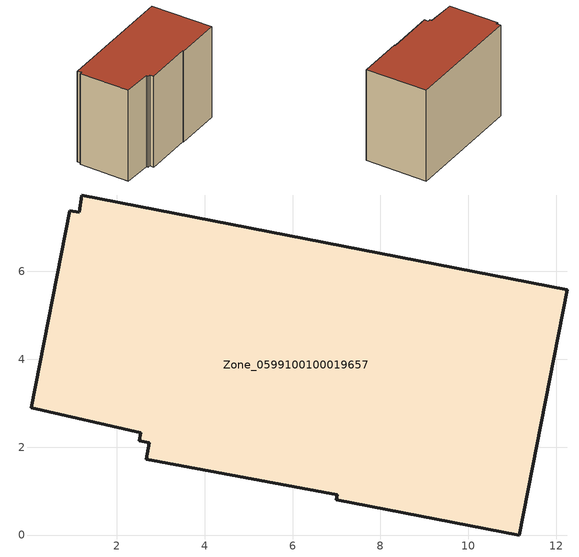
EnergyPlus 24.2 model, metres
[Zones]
Zone_0599100100019657
 floor ground (C_G): 0.05,2.89 0.93,7.38 1.14,7.35 1.2,7.74 12.25,5.58 11.16,0 7,0.81 7.02,0.92 2.67,1.73 2.74,2.1 2.51,2.14 2.54,2.33 z0
 wall outside (C_F): 11.16,0 12.25,5.58 1.2,7.74 1.14,7.35 0.93,7.38 0.05,2.89 2.54,2.33 2.51,2.14 2.74,2.1 2.67,1.73 7.02,0.92 7,0.81 11.16,0 z0:8.71
 roof outside (C_R): 1.2,7.74 1.14,7.35 0.93,7.38 0.05,2.89 2.54,2.33 2.51,2.14 2.74,2.1 2.67,1.73 7.02,0.92 7,0.81 11.16,0 12.25,5.58 z8.71
[BUILDING]
Pand.0599100100019657: North Axis=0; Terrain=City; Loads Convergence Tolerance Value=0.04; Temperature Convergence Tolerance Value=0.4; Solar Distribution=FullExterior; Maximum Number of Warmup Days=25; Minimum Number of Warmup Days=1
[Site:Location]
Rotterdam.The.Hague.AP_ZH_NLD Design_Conditions: Latitude=51.96; Longitude=4.45; Time Zone=1; Elevation=-4.5
[SITE:GROUNDTEMPERATURE:BUILDINGSURFACE]
18, 18, 18, 18, 18, 18, 18, 18, 18, 18, 18, 18
[MATERIAL] Thermal Absorptance=0.9; Solar Absorptance=0.7; Visible Absorptance=0.7
Name | Roughness | Thickness | Conductivity | Density | Specific Heat
G.TC.2015-2018 | MediumSmooth | 0.15 | 0.0428571 | 540 | 1210
F.TC.2015-2018 | Rough | 0.3 | 0.0666667 | 1920 | 840
R.TC.2015-2018 | MediumRough | 0.2 | 0.0333333 | 1500 | 1000
[CONSTRUCTION]
C_G: G.TC.2015-2018
C_F: F.TC.2015-2018
C_R: R.TC.2015-2018
[ZONE]
Zone_0599100100019657: Type=1; Multiplier=1; Ceiling Height=Autocalculate; Volume=Autocalculate; Floor Area=autocalculate; Part of Total Floor Area=Yes
[ZONEINFILTRATION:DESIGNFLOWRATE]
Infil_Zone_0599100100019657: Zone or ZoneList or Space or SpaceList=Zone_0599100100019657; Schedule=AlwaysOn; Design Flow Rate Calculation Method=Flow/Area; Flow Rate per Floor Area=0.0015; Constant Term Coefficient=1; Temperature Term Coefficient=0; Velocity Term Coefficient=0; Velocity Squared Term Coefficient=0
[HVACTEMPLATE:ZONE:IDEALLOADSAIRSYSTEM]
Zone_0599100100019657: Maximum Heating Supply Air Temperature=50; Minimum Cooling Supply Air Temperature=13; Maximum Heating Supply Air Humidity Ratio=0.0156; Minimum Cooling Supply Air Humidity Ratio=0.0077; Heating Limit=NoLimit; Cooling Limit=NoLimit; Dehumidification Control Type=ConstantSensibleHeatRatio; Cooling Sensible Heat Ratio=0.7; Dehumidification Setpoint=60; Humidification Control Type=None; Humidification Setpoint=30; Outdoor Air Method=None; Outdoor Air Flow Rate per Person=0.00944; Outdoor Air Flow Rate per Zone Floor Area=0; Outdoor Air Flow Rate per Zone=0; Demand Controlled Ventilation Type=None; Outdoor Air Economizer Type=NoEconomizer; Heat Recovery Type=None; Sensible Heat Recovery Effectiveness=0.7; Latent Heat Recovery Effectiveness=0.65
[ZONECONTROL:THERMOSTAT]
ThermostatControl_Zone_0599100100019657: Zone or ZoneList=Zone_0599100100019657; Control Type Schedule=DualSetpointControlType; Control 1=Thermostat_Zone_0599100100019657; Temperature Difference Between Cutout And Setpoint=0
[THERMOSTATSETPOINT:DUALSETPOINT]
Thermostat_Zone_0599100100019657: Heating Setpoint Temperature Schedule=HeatingSetpoint_Zone_0599100100019657; Cooling Setpoint Temperature Schedule=CoolingSetpoint_Zone_0599100100019657
[SCHEDULE:COMPACT]
HeatingSetpoint_Zone_0599100100019657: Through: 12/31, For: AllDays, Until: 24:00, 21
CoolingSetpoint_Zone_0599100100019657: Through: 12/31, For: AllDays, Until: 24:00, 24
DualSetpointControlType: Through: 12/31, For: AllDays, Until: 24:00, 4
AlwaysOn: Through: 12/31, For: AllDays, Until: 24:00, 1
